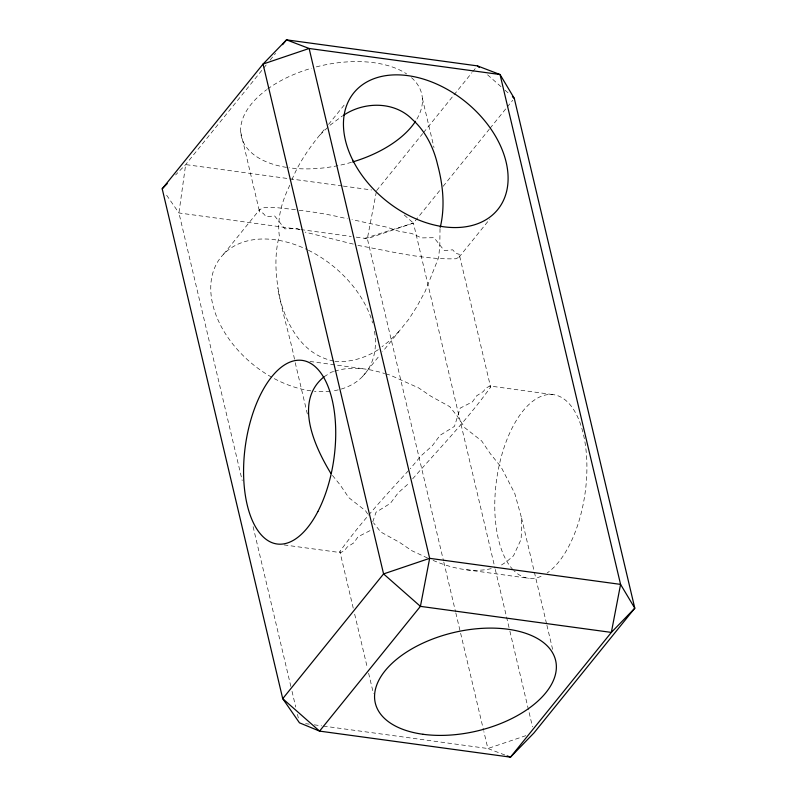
<?xml version="1.0" encoding="UTF-8"?>
<svg xmlns="http://www.w3.org/2000/svg" width="797" height="797" viewBox="0 0 797 797"><rect width="100%" height="100%" fill="white"/><g stroke="black" fill="none" stroke-linecap="round" stroke-linejoin="round"><path stroke-width="0.6" stroke-dasharray="3.98 2.99" d="M385.808 373.873L390.251 375.138L418.674 387.93L430.828 396.189L449.787 406.669L457.707 416.791L464.89 427.81L481.687 440.97L490.275 453.642L501.134 467.082L514.732 493.343L521.557 517.96L521.517 529.029L521.128 539.27L513.487 555.818L506.404 561.835L500.187 565.8M376.343 191.838L367.347 238.662L443.501 560.809M440.024 228.5L439.834 244.231L438.709 257.411L425.239 291.234L416.751 306.795L408.831 319.189L382.65 351.646M372.777 521.836L376.035 512.242L390.41 503.335L398.141 492.885L409.728 482.514M289.849 185.153C282.128 201.023 276.918 217.83 279.309 235.663C268.26 277.934 287.129 320.344 294.93 361.479M291.951 179.684C299.742 160.595 312.155 143.898 325.405 128.267M284.091 544.919L340.648 552.63L344.613 550.448L347.193 547.081L353.878 542.797L358.042 536.76L370.246 530.533M552.53 394.545L489.836 385.997L485.871 388.179L483.281 391.546L476.606 395.83L472.442 401.867L460.238 408.094L454.449 426.385L440.074 435.292L432.343 445.742L420.746 456.113L410.306 468.756M295.518 209.621L273.341 207.32L263.11 207.768L259.543 209.82L259.663 212.261L263.04 213.158L266.178 216.714L274.646 215.947L284.828 228.839L297.401 228.629L299.602 229.626M357.903 245.416C390.281 251.135 422.719 259.772 455.774 258.766L458.933 257.292L459.221 254.273L455.844 253.376L452.706 249.82L444.228 250.587L434.056 237.695L421.483 237.905L411.581 233.421L398.898 231.26L387.093 227.225L351.925 219.583M412.647 478.848C439.077 448.761 467.351 419.62 490.623 387.133L459.221 254.273M266.178 64.995L185.651 164.59L175.599 174.971M270.083 60.154L275.563 53.389M223.618 254.173L259.942 209.242M328.503 124.452L345.5 103.421M376.582 190.642L422.699 133.587M423.486 132.621L453.194 95.869M453.971 94.903L471.954 72.666M472.741 71.7L475.869 67.835M356.219 237.137L367.347 238.662L413.424 223.08L440.004 190.194M443.132 186.329L489.258 129.273M490.035 128.307L506.454 108.003M507.231 107.037L512.71 100.273M362.565 376.503L379.561 355.472M458.933 257.292L489.846 219.055M353.24 608.131L339.851 551.494C360.762 522.643 385.15 495.824 409.469 469.582M319.995 134.962L329.569 125.567L342.65 115.754M398.889 331.572L389.315 340.977L381.992 346.755M324.07 376.792L331.333 372.169L333.584 371.551M378.326 349.654C365.345 357.943 350.321 362.655 334.83 361.33M525.881 735.661L487.874 748.522L322.865 726.007M364.837 238.313L413.424 223.08L495.007 568.231M334.71 371.243C350.999 365.803 368.652 368.573 384.692 373.554M491.261 568.61C471.276 573.272 450.255 567.763 431.805 559.863M299.124 210.259C315.353 212.122 331.522 214.941 347.392 218.826M342.092 185.93L185.651 164.59L178.936 212.958L242.208 480.601M343.318 186.1L371.651 189.965M299.592 229.416L178.936 212.958L165.686 193.84M300.818 229.586L351.298 236.47M309.923 361.449L364.01 368.832M466.464 569.795L529.168 578.353M305.62 723.656L309.316 724.164M314.237 724.832L321.629 725.838M353.3 244.091C337.171 240.216 321.121 236.022 305.102 232.116M333.734 360.991C299.493 354.476 283.234 318.81 277.515 287.797M504.84 754.988L487.874 748.522L483.869 731.566M427.59 558.049L411.81 550.697L399.646 542.438L380.697 531.958L373.494 522.762M487.565 74.818L501.373 86.983M505.059 90.22L509.662 94.275M404.209 214.971L413.424 223.08M332.449 475.391L340.209 484.984L348.797 497.657L365.584 510.817L368.852 515.828M489.836 385.997L490.623 387.133M339.851 551.494L340.648 552.63M422.39 98.479L434.006 147.594M521.557 517.96L546.622 624.021M546.911 625.227L552.61 649.326M495.296 569.447L509.612 629.999M509.901 631.204L532.516 726.884M443.79 562.015L455.525 611.668M455.814 612.883L483.58 730.351M240.694 132.013L259.663 212.261M295.219 362.685L307.781 415.835M354.665 614.158L367.487 668.394M368.622 673.216L373.464 693.699M253.087 526.628L290.875 686.486M292.021 691.328L295.737 707.078M297.46 714.341L298.317 717.977M411.501 77.658A92.651 50.6 -13.3 0 1 416.173 120.267M351.487 162.299A92.651 50.6 -13.3 0 1 289.082 167.768M286.492 167.38A92.651 50.6 -13.3 0 1 266.696 89.682M267.623 89.005A92.651 50.6 -13.3 0 1 311.597 68.193M316.289 66.898A92.651 50.6 -13.3 0 1 406.659 73.942M512.999 569.706A92.651 44.742 -82.2 0 1 512.61 427.082A92.651 44.742 -82.2 0 1 583.314 433.927A92.651 44.742 -82.2 0 1 547.101 573.003M541.093 576.331A92.651 44.742 -82.2 0 1 513.806 570.532M374.48 331.223A92.651 63.421 39 0 1 332.329 390.978M329.948 391.267A92.651 63.421 39 0 1 314.436 391.277M310.95 390.869A92.651 63.421 39 0 1 210.767 289.839A92.651 63.421 39 0 1 307.363 249.75M308.419 250.258A92.651 63.421 39 0 1 372.627 322.994"/><path stroke-width="1.2" d="M440.253 227.314C445.204 206.861 443.022 184.914 437.603 164.75C433.737 147.893 425.598 131.236 412.547 119.64C394.635 101.139 364.359 101.378 343.696 115.196M162.199 188.809L263.05 64.059L286.502 39.85L477.433 65.892L500.048 74.529L514.274 98.33L634.801 608.191L533.95 732.941L510.498 757.15L319.567 731.108L299.463 722.819L282.726 698.67L162.199 188.809L167.231 183.619M282.596 44.682L286.502 39.85L309.126 48.478L500.048 74.529L620.574 584.39L634.801 608.191L611.349 632.41L510.498 757.15L507.101 755.855M324.07 376.792C293.525 401.479 314.685 446.679 330.894 473.468M477.433 65.892L479.276 67.516M512.431 96.716L514.274 98.33M415.536 121.274A92.651 50.6 -13.3 0 1 352.643 161.96M429.653 558.338L420.417 606.358L319.567 731.108L282.726 698.67L383.576 573.92L429.653 558.338L620.574 584.39L611.349 632.41L420.417 606.358L383.576 573.92L263.05 64.059L309.126 48.478L429.653 558.338M352.762 160.157A92.651 63.421 39 0 0 495.256 212.371A92.651 63.421 39 0 0 429.354 81.075A92.651 63.421 39 0 0 352.762 160.157M422.998 734.276A92.651 50.6 -13.3 0 0 556.306 664.987A92.651 50.6 -13.3 0 0 417.07 645.998A92.651 50.6 -13.3 0 0 422.998 734.276M317.873 511.544A92.651 44.742 -82.2 0 0 307.034 361.629A92.651 44.742 -82.2 0 0 243.992 483.361A92.651 44.742 -82.2 0 0 317.873 511.544"/></g></svg>
